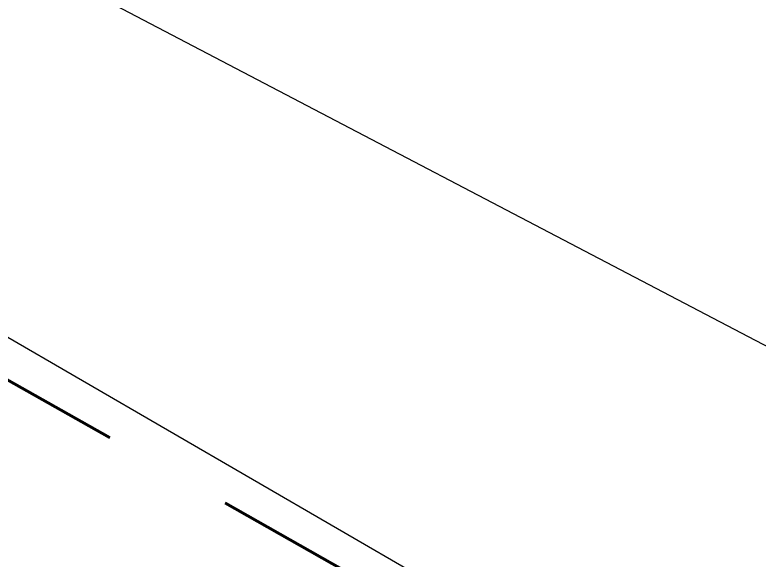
# Model space of a CAD drawing. Header units: inches. Extents: x -20.7 to 75.7, y -15.1 to 19.1.
# Drawn here: x -4.458 to -3.755, y 6.034 to 6.548 of the extents above; entities that cross this region are included whole.
import ezdxf

# ---------------------------------------------------------------- set-up
doc = ezdxf.new("R2010")
doc.units = ezdxf.units.IN
doc.header["$MEASUREMENT"] = 0
doc.linetypes.add('AI-Linetype-15', pattern=[0.375, 0.25, -0.125])
doc.layers.add('G-ANNO-TTLB', color=7, linetype='Continuous', lineweight=0)
doc.layers.add('TYVEK', color=7, linetype='Continuous', lineweight=0)

# ---------------------------------------------------------------- blocks, each defined once
blk = doc.blocks.new('Block_138')
at = {"layer": 'TYVEK', "color": 33, "lineweight": 25, "true_color": 0xcc9966}
blk.add_lwpolyline([(-4.4536, 6.49455)], dxfattribs=at)
blk = doc.blocks.new('Block_142')
at = {"layer": 'TYVEK', "color": 33, "lineweight": 25, "true_color": 0xcc9966}
blk.add_lwpolyline([(-4.45661, 6.49455)], dxfattribs=at)
blk = doc.blocks.new('Block_150')
at = {"layer": 'TYVEK', "color": 33, "lineweight": 25, "true_color": 0xcc9966}
blk.add_lwpolyline([(-4.4536, 6.49454)], dxfattribs=at)
blk = doc.blocks.new('Block_152')
at = {"layer": 'TYVEK', "color": 1, "lineweight": 25, "true_color": 0xff0000}
blk.add_lwpolyline([(-4.26455, 6.2003)], dxfattribs=at)

msp = doc.modelspace()

# ---------------------------------------------------------------- hatches: boundary and pattern name
at = {"layer": 'G-ANNO-TTLB', "true_color": 0xb9529f, "transparency": 33554687}
h = msp.add_hatch(color=233, dxfattribs=at)
edge = h.paths.add_edge_path()
edge.add_spline(control_points=[(20.03424, -15.13455), (20.03424, -15.13455), (-20.6658, -15.13455), (-20.6658, -15.13455), (-20.6658, -15.13455), (-20.6658, 19.00075), (-20.6658, 19.00075), (-20.6658, 19.00075), (20.03424, 19.00075), (20.03424, 19.00075), (20.03424, 19.00075), (20.03424, -15.13455), (20.03424, -15.13455)], knot_values=[0, 0, 0, 0, 1, 1, 1, 2, 2, 2, 3, 3, 3, 4, 4, 4, 4], degree=3, periodic=0)
edge = h.paths.add_edge_path()
edge.add_spline(control_points=[(-20.54076, 18.87571), (-20.54076, 18.87571), (-20.54076, -15.00951), (-20.54076, -15.00951), (-20.54076, -15.00951), (19.9092, -15.00951), (19.9092, -15.00951), (19.9092, -15.00951), (19.9092, 18.87571), (19.9092, 18.87571), (19.9092, 18.87571), (-20.54076, 18.87571), (-20.54076, 18.87571)], knot_values=[0, 0, 0, 0, 1, 1, 1, 2, 2, 2, 3, 3, 3, 4, 4, 4, 4], degree=3, periodic=0)
edge.add_line((-20.54076, 18.87571), (-20.54076, 18.87571))

# ---------------------------------------------------------------- linework, layer by layer
at = {"layer": 'G-ANNO-TTLB'}
for points in [[(20.03424, -15.13455), (20.03424, -15.13455), (-20.6658, -15.13455), (-20.6658, -15.13455), (-20.6658, -15.13455), (-20.6658, 19.00075), (-20.6658, 19.00075), (-20.6658, 19.00075), (20.03424, 19.00075), (20.03424, 19.00075), (20.03424, 19.00075), (20.03424, -15.13455), (20.03424, -15.13455)], [(-20.54076, 18.87571), (-20.54076, 18.87571), (-20.54076, -15.00951), (-20.54076, -15.00951), (-20.54076, -15.00951), (19.9092, -15.00951), (19.9092, -15.00951), (19.9092, -15.00951), (19.9092, 18.87571), (19.9092, 18.87571), (19.9092, 18.87571), (-20.54076, 18.87571), (-20.54076, 18.87571)]]:
    msp.add_open_spline(points, degree=3, knots=[0, 0, 0, 0, 1, 1, 1, 2, 2, 2, 3, 3, 3, 4, 4, 4, 4], dxfattribs=at)
at = {"layer": 'TYVEK', "color": 133, "lineweight": 25, "true_color": 0x70ccdd}
for p, q in [((-4.83812, 6.80622), (-3.55063, 6.13222)), ((-4.91933, 6.50735), (-3.55063, 5.71497))]:
    msp.add_line(p, q, dxfattribs=at)
at = {"layer": 'TYVEK', "color": 18, "linetype": 'AI-Linetype-15', "lineweight": 70, "true_color": 0x000000}
msp.add_line((-4.91194, 6.45692), (-3.51489, 5.66687), dxfattribs=at)
at = {"layer": 'TYVEK', "color": 33, "lineweight": 25, "true_color": 0xcc9966}
for points in [[(-4.45661, 6.49455)], [(-4.4536, 6.49455)], [(-4.4536, 6.49454)]]:
    msp.add_lwpolyline(points, dxfattribs=at)
at = {"layer": 'TYVEK', "color": 133, "lineweight": 25, "true_color": 0x70ccdd}
msp.add_open_spline([(-3.18084, 6.07066), (-3.18084, 6.07066), (-3.18084, 5.57085), (-3.18084, 5.57085), (-3.18084, 5.39322), (-3.37254, 5.28168), (-3.52697, 5.36946), (-3.52697, 5.36946), (-4.91766, 6.15996), (-4.91766, 6.15996)], degree=3, knots=[0, 0, 0, 0, 1, 1, 1, 2, 2, 2, 3, 3, 3, 3], dxfattribs=at)

# ---------------------------------------------------------------- block references
at = {"layer": 'TYVEK'}
for name in ['Block_142', 'Block_138', 'Block_150', 'Block_152']:
    msp.add_blockref(name, (0, 0), dxfattribs=at)

doc.saveas('drawing.dxf')
